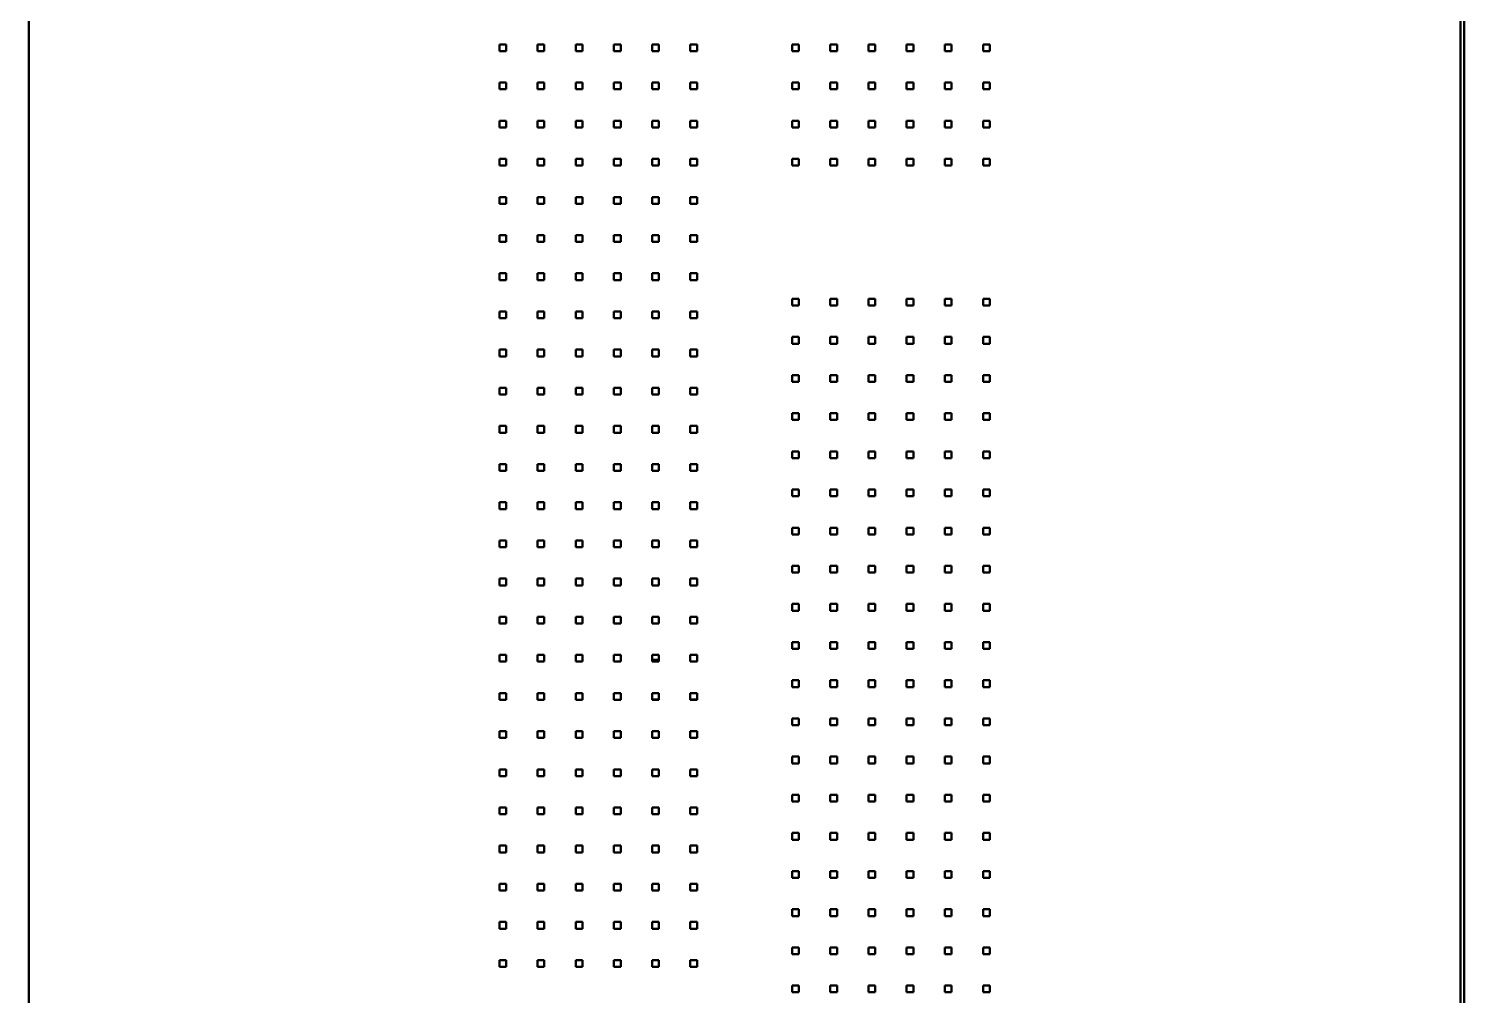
# Model space of a CAD drawing. Header units: millimetres. Extents: x 0 to 71, y -13 to 180.
# Drawn here: x -0.1 to 71.5, y 34.7 to 82.9 of the extents above; entities that cross this region are included whole.
import ezdxf

# ---------------------------------------------------------------- set-up
doc = ezdxf.new("R2010")
doc.units = ezdxf.units.MM
doc.layers.add('Visible (ANSI)', color=7, linetype='Continuous', lineweight=50)

msp = doc.modelspace()

# ---------------------------------------------------------------- linework, layer by layer
at = {"layer": 'Visible (ANSI)'}
for p, q in [((-0.114, 10.395), (-0.114, 179.724)), ((71.285, 179.724), (71.285, 10.395)), ((71.477, 0), (71.477, 179.878)), ((23.357, 81.793), (23.357, 82.131)), ((23.357, 82.131), (23.695, 82.131)), ((23.695, 81.793), (23.357, 81.793)), ((23.695, 82.131), (23.695, 81.793)), ((25.261, 81.793), (25.261, 82.131)), ((25.261, 82.131), (25.599, 82.131)), ((25.599, 81.793), (25.261, 81.793)), ((25.599, 82.131), (25.599, 81.793)), ((27.165, 81.793), (27.165, 82.131)), ((27.165, 82.131), (27.503, 82.131)), ((27.503, 81.793), (27.165, 81.793)), ((27.503, 82.131), (27.503, 81.793)), ((29.07, 81.793), (29.07, 82.131)), ((29.07, 82.131), (29.407, 82.131)), ((29.407, 81.793), (29.07, 81.793)), ((29.407, 82.131), (29.407, 81.793)), ((30.974, 81.793), (30.974, 82.131)), ((30.974, 82.131), (31.311, 82.131)), ((31.311, 81.793), (30.974, 81.793)), ((31.311, 82.131), (31.311, 81.793)), ((32.878, 81.793), (32.878, 82.131)), ((32.878, 82.131), (33.215, 82.131)), ((33.215, 81.793), (32.878, 81.793)), ((33.215, 82.131), (33.215, 81.793)), ((37.955, 81.793), (37.955, 82.131)), ((37.955, 82.131), (38.293, 82.131)), ((38.293, 81.793), (37.955, 81.793)), ((38.293, 82.131), (38.293, 81.793)), ((39.859, 81.793), (39.859, 82.131)), ((39.859, 82.131), (40.197, 82.131)), ((40.197, 81.793), (39.859, 81.793)), ((40.197, 82.131), (40.197, 81.793)), ((41.764, 81.793), (41.764, 82.131)), ((41.764, 82.131), (42.101, 82.131)), ((42.101, 81.793), (41.764, 81.793)), ((42.101, 82.131), (42.101, 81.793)), ((43.668, 81.793), (43.668, 82.131)), ((43.668, 82.131), (44.005, 82.131)), ((44.005, 81.793), (43.668, 81.793)), ((44.005, 82.131), (44.005, 81.793)), ((45.572, 81.793), (45.572, 82.131)), ((45.572, 82.131), (45.909, 82.131)), ((45.909, 81.793), (45.572, 81.793)), ((45.909, 82.131), (45.909, 81.793)), ((47.476, 81.793), (47.476, 82.131)), ((47.476, 82.131), (47.813, 82.131)), ((47.813, 81.793), (47.476, 81.793)), ((47.813, 82.131), (47.813, 81.793)), ((23.357, 79.889), (23.357, 80.226)), ((23.357, 80.226), (23.695, 80.226)), ((23.695, 80.226), (23.695, 79.889)), ((25.261, 79.889), (25.261, 80.226)), ((25.261, 80.226), (25.599, 80.226)), ((25.599, 80.226), (25.599, 79.889)), ((27.165, 79.889), (27.165, 80.226)), ((27.165, 80.226), (27.503, 80.226)), ((27.503, 80.226), (27.503, 79.889)), ((29.07, 79.889), (29.07, 80.226)), ((29.07, 80.226), (29.407, 80.226)), ((29.407, 80.226), (29.407, 79.889)), ((30.974, 79.889), (30.974, 80.226)), ((30.974, 80.226), (31.311, 80.226)), ((31.311, 80.226), (31.311, 79.889)), ((32.878, 79.889), (32.878, 80.226)), ((32.878, 80.226), (33.215, 80.226)), ((33.215, 80.226), (33.215, 79.889)), ((37.955, 79.889), (37.955, 80.226)), ((37.955, 80.226), (38.293, 80.226)), ((38.293, 80.226), (38.293, 79.889)), ((39.859, 79.889), (39.859, 80.226)), ((39.859, 80.226), (40.197, 80.226)), ((40.197, 80.226), (40.197, 79.889)), ((41.764, 79.889), (41.764, 80.226)), ((41.764, 80.226), (42.101, 80.226)), ((42.101, 80.226), (42.101, 79.889)), ((43.668, 79.889), (43.668, 80.226)), ((43.668, 80.226), (44.005, 80.226)), ((44.005, 80.226), (44.005, 79.889)), ((45.572, 79.889), (45.572, 80.226)), ((45.572, 80.226), (45.909, 80.226)), ((45.909, 80.226), (45.909, 79.889)), ((47.476, 79.889), (47.476, 80.226)), ((47.476, 80.226), (47.813, 80.226)), ((47.813, 80.226), (47.813, 79.889)), ((23.695, 79.889), (23.357, 79.889)), ((25.599, 79.889), (25.261, 79.889)), ((27.503, 79.889), (27.165, 79.889)), ((29.407, 79.889), (29.07, 79.889)), ((31.311, 79.889), (30.974, 79.889)), ((33.215, 79.889), (32.878, 79.889)), ((38.293, 79.889), (37.955, 79.889)), ((40.197, 79.889), (39.859, 79.889)), ((42.101, 79.889), (41.764, 79.889)), ((44.005, 79.889), (43.668, 79.889)), ((45.909, 79.889), (45.572, 79.889)), ((47.813, 79.889), (47.476, 79.889)), ((23.357, 77.985), (23.357, 78.322)), ((23.357, 78.322), (23.695, 78.322)), ((23.695, 78.322), (23.695, 77.985)), ((25.261, 77.985), (25.261, 78.322)), ((25.261, 78.322), (25.599, 78.322)), ((25.599, 78.322), (25.599, 77.985)), ((27.165, 77.985), (27.165, 78.322)), ((27.165, 78.322), (27.503, 78.322)), ((27.503, 78.322), (27.503, 77.985)), ((29.07, 77.985), (29.07, 78.322)), ((29.07, 78.322), (29.407, 78.322)), ((29.407, 78.322), (29.407, 77.985)), ((30.974, 77.985), (30.974, 78.322)), ((30.974, 78.322), (31.311, 78.322)), ((31.311, 78.322), (31.311, 77.985)), ((32.878, 77.985), (32.878, 78.322)), ((32.878, 78.322), (33.215, 78.322)), ((33.215, 78.322), (33.215, 77.985)), ((37.955, 77.985), (37.955, 78.322)), ((37.955, 78.322), (38.293, 78.322)), ((38.293, 78.322), (38.293, 77.985)), ((39.859, 77.985), (39.859, 78.322)), ((39.859, 78.322), (40.197, 78.322)), ((40.197, 78.322), (40.197, 77.985)), ((41.764, 77.985), (41.764, 78.322)), ((41.764, 78.322), (42.101, 78.322)), ((42.101, 78.322), (42.101, 77.985)), ((43.668, 77.985), (43.668, 78.322)), ((43.668, 78.322), (44.005, 78.322)), ((44.005, 78.322), (44.005, 77.985)), ((45.572, 77.985), (45.572, 78.322)), ((45.572, 78.322), (45.909, 78.322)), ((45.909, 78.322), (45.909, 77.985)), ((47.476, 77.985), (47.476, 78.322)), ((47.476, 78.322), (47.813, 78.322)), ((47.813, 78.322), (47.813, 77.985)), ((23.695, 77.985), (23.357, 77.985)), ((25.599, 77.985), (25.261, 77.985)), ((27.503, 77.985), (27.165, 77.985)), ((29.407, 77.985), (29.07, 77.985)), ((31.311, 77.985), (30.974, 77.985)), ((33.215, 77.985), (32.878, 77.985)), ((38.293, 77.985), (37.955, 77.985)), ((40.197, 77.985), (39.859, 77.985)), ((42.101, 77.985), (41.764, 77.985)), ((44.005, 77.985), (43.668, 77.985)), ((45.909, 77.985), (45.572, 77.985)), ((47.813, 77.985), (47.476, 77.985)), ((23.357, 76.081), (23.357, 76.418)), ((23.357, 76.418), (23.695, 76.418)), ((23.695, 76.081), (23.357, 76.081)), ((23.695, 76.418), (23.695, 76.081)), ((25.261, 76.081), (25.261, 76.418)), ((25.261, 76.418), (25.599, 76.418)), ((25.599, 76.081), (25.261, 76.081)), ((25.599, 76.418), (25.599, 76.081)), ((27.165, 76.081), (27.165, 76.418)), ((27.165, 76.418), (27.503, 76.418)), ((27.503, 76.081), (27.165, 76.081)), ((27.503, 76.418), (27.503, 76.081)), ((29.07, 76.081), (29.07, 76.418)), ((29.07, 76.418), (29.407, 76.418)), ((29.407, 76.081), (29.07, 76.081)), ((29.407, 76.418), (29.407, 76.081)), ((30.974, 76.081), (30.974, 76.418)), ((30.974, 76.418), (31.311, 76.418)), ((31.311, 76.081), (30.974, 76.081)), ((31.311, 76.418), (31.311, 76.081)), ((32.878, 76.081), (32.878, 76.418)), ((32.878, 76.418), (33.215, 76.418)), ((33.215, 76.081), (32.878, 76.081)), ((33.215, 76.418), (33.215, 76.081)), ((37.955, 76.081), (37.955, 76.418)), ((37.955, 76.418), (38.293, 76.418)), ((38.293, 76.081), (37.955, 76.081)), ((38.293, 76.418), (38.293, 76.081)), ((39.859, 76.081), (39.859, 76.418)), ((39.859, 76.418), (40.197, 76.418)), ((40.197, 76.081), (39.859, 76.081)), ((40.197, 76.418), (40.197, 76.081)), ((41.764, 76.081), (41.764, 76.418)), ((41.764, 76.418), (42.101, 76.418)), ((42.101, 76.081), (41.764, 76.081)), ((42.101, 76.418), (42.101, 76.081)), ((43.668, 76.081), (43.668, 76.418)), ((43.668, 76.418), (44.005, 76.418)), ((44.005, 76.081), (43.668, 76.081)), ((44.005, 76.418), (44.005, 76.081)), ((45.572, 76.081), (45.572, 76.418)), ((45.572, 76.418), (45.909, 76.418)), ((45.909, 76.081), (45.572, 76.081)), ((45.909, 76.418), (45.909, 76.081)), ((47.476, 76.081), (47.476, 76.418)), ((47.476, 76.418), (47.813, 76.418)), ((47.813, 76.081), (47.476, 76.081)), ((47.813, 76.418), (47.813, 76.081)), ((23.357, 74.177), (23.357, 74.514)), ((23.357, 74.514), (23.695, 74.514)), ((23.695, 74.514), (23.695, 74.177)), ((25.261, 74.177), (25.261, 74.514)), ((25.261, 74.514), (25.599, 74.514)), ((25.599, 74.514), (25.599, 74.177)), ((27.165, 74.177), (27.165, 74.514)), ((27.165, 74.514), (27.503, 74.514)), ((27.503, 74.514), (27.503, 74.177)), ((29.07, 74.177), (29.07, 74.514)), ((29.07, 74.514), (29.407, 74.514)), ((29.407, 74.514), (29.407, 74.177)), ((30.974, 74.177), (30.974, 74.514)), ((30.974, 74.514), (31.311, 74.514)), ((31.311, 74.514), (31.311, 74.177)), ((32.878, 74.177), (32.878, 74.514)), ((32.878, 74.514), (33.215, 74.514)), ((33.215, 74.514), (33.215, 74.177)), ((23.695, 74.177), (23.357, 74.177)), ((25.599, 74.177), (25.261, 74.177)), ((27.503, 74.177), (27.165, 74.177)), ((29.407, 74.177), (29.07, 74.177)), ((31.311, 74.177), (30.974, 74.177)), ((33.215, 74.177), (32.878, 74.177)), ((23.357, 72.272), (23.357, 72.61)), ((23.357, 72.61), (23.695, 72.61)), ((23.695, 72.61), (23.695, 72.272)), ((25.261, 72.272), (25.261, 72.61)), ((25.261, 72.61), (25.599, 72.61)), ((25.599, 72.61), (25.599, 72.272)), ((27.165, 72.272), (27.165, 72.61)), ((27.165, 72.61), (27.503, 72.61)), ((27.503, 72.61), (27.503, 72.272)), ((29.07, 72.272), (29.07, 72.61)), ((29.07, 72.61), (29.407, 72.61)), ((29.407, 72.61), (29.407, 72.272)), ((30.974, 72.272), (30.974, 72.61)), ((30.974, 72.61), (31.311, 72.61)), ((31.311, 72.61), (31.311, 72.272)), ((32.878, 72.272), (32.878, 72.61)), ((32.878, 72.61), (33.215, 72.61)), ((33.215, 72.61), (33.215, 72.272)), ((23.695, 72.272), (23.357, 72.272)), ((25.599, 72.272), (25.261, 72.272)), ((27.503, 72.272), (27.165, 72.272)), ((29.407, 72.272), (29.07, 72.272)), ((31.311, 72.272), (30.974, 72.272)), ((33.215, 72.272), (32.878, 72.272)), ((23.357, 70.368), (23.357, 70.706)), ((23.357, 70.706), (23.695, 70.706)), ((23.695, 70.368), (23.357, 70.368)), ((23.695, 70.706), (23.695, 70.368)), ((25.261, 70.368), (25.261, 70.706)), ((25.261, 70.706), (25.599, 70.706)), ((25.599, 70.368), (25.261, 70.368)), ((25.599, 70.706), (25.599, 70.368)), ((27.165, 70.368), (27.165, 70.706)), ((27.165, 70.706), (27.503, 70.706)), ((27.503, 70.368), (27.165, 70.368)), ((27.503, 70.706), (27.503, 70.368)), ((29.07, 70.368), (29.07, 70.706)), ((29.07, 70.706), (29.407, 70.706)), ((29.407, 70.368), (29.07, 70.368)), ((29.407, 70.706), (29.407, 70.368)), ((30.974, 70.368), (30.974, 70.706)), ((30.974, 70.706), (31.311, 70.706)), ((31.311, 70.368), (30.974, 70.368)), ((31.311, 70.706), (31.311, 70.368)), ((32.878, 70.368), (32.878, 70.706)), ((32.878, 70.706), (33.215, 70.706)), ((33.215, 70.368), (32.878, 70.368)), ((33.215, 70.706), (33.215, 70.368)), ((23.357, 68.464), (23.357, 68.802)), ((23.357, 68.802), (23.695, 68.802)), ((23.695, 68.802), (23.695, 68.464)), ((25.261, 68.464), (25.261, 68.802)), ((25.261, 68.802), (25.599, 68.802)), ((25.599, 68.802), (25.599, 68.464)), ((27.165, 68.464), (27.165, 68.802)), ((27.165, 68.802), (27.503, 68.802)), ((27.503, 68.802), (27.503, 68.464)), ((29.07, 68.464), (29.07, 68.802)), ((29.07, 68.802), (29.407, 68.802)), ((29.407, 68.802), (29.407, 68.464)), ((30.974, 68.464), (30.974, 68.802)), ((30.974, 68.802), (31.311, 68.802)), ((31.311, 68.802), (31.311, 68.464)), ((32.878, 68.464), (32.878, 68.802)), ((32.878, 68.802), (33.215, 68.802)), ((33.215, 68.802), (33.215, 68.464)), ((37.955, 69.099), (37.955, 69.436)), ((37.955, 69.436), (38.293, 69.436)), ((38.293, 69.099), (37.955, 69.099)), ((38.293, 69.436), (38.293, 69.099)), ((39.859, 69.099), (39.859, 69.436)), ((39.859, 69.436), (40.197, 69.436)), ((40.197, 69.099), (39.859, 69.099)), ((40.197, 69.436), (40.197, 69.099)), ((41.764, 69.099), (41.764, 69.436)), ((41.764, 69.436), (42.101, 69.436)), ((42.101, 69.099), (41.764, 69.099)), ((42.101, 69.436), (42.101, 69.099)), ((43.668, 69.099), (43.668, 69.436)), ((43.668, 69.436), (44.005, 69.436)), ((44.005, 69.099), (43.668, 69.099)), ((44.005, 69.436), (44.005, 69.099)), ((45.572, 69.099), (45.572, 69.436)), ((45.572, 69.436), (45.909, 69.436)), ((45.909, 69.099), (45.572, 69.099)), ((45.909, 69.436), (45.909, 69.099)), ((47.476, 69.099), (47.476, 69.436)), ((47.476, 69.436), (47.813, 69.436)), ((47.813, 69.099), (47.476, 69.099)), ((47.813, 69.436), (47.813, 69.099)), ((23.695, 68.464), (23.357, 68.464)), ((25.599, 68.464), (25.261, 68.464)), ((27.503, 68.464), (27.165, 68.464)), ((29.407, 68.464), (29.07, 68.464)), ((31.311, 68.464), (30.974, 68.464)), ((33.215, 68.464), (32.878, 68.464)), ((37.955, 67.195), (37.955, 67.532)), ((37.955, 67.532), (38.293, 67.532)), ((38.293, 67.532), (38.293, 67.195)), ((39.859, 67.195), (39.859, 67.532)), ((39.859, 67.532), (40.197, 67.532)), ((40.197, 67.532), (40.197, 67.195)), ((41.764, 67.195), (41.764, 67.532)), ((41.764, 67.532), (42.101, 67.532)), ((42.101, 67.532), (42.101, 67.195)), ((43.668, 67.195), (43.668, 67.532)), ((43.668, 67.532), (44.005, 67.532)), ((44.005, 67.532), (44.005, 67.195)), ((45.572, 67.195), (45.572, 67.532)), ((45.572, 67.532), (45.909, 67.532)), ((45.909, 67.532), (45.909, 67.195)), ((47.476, 67.195), (47.476, 67.532)), ((47.476, 67.532), (47.813, 67.532)), ((47.813, 67.532), (47.813, 67.195)), ((23.357, 66.56), (23.357, 66.898)), ((23.357, 66.898), (23.695, 66.898)), ((23.695, 66.898), (23.695, 66.56)), ((25.261, 66.56), (25.261, 66.898)), ((25.261, 66.898), (25.599, 66.898)), ((25.599, 66.898), (25.599, 66.56)), ((27.165, 66.56), (27.165, 66.898)), ((27.165, 66.898), (27.503, 66.898)), ((27.503, 66.898), (27.503, 66.56)), ((29.07, 66.56), (29.07, 66.898)), ((29.07, 66.898), (29.407, 66.898)), ((29.407, 66.898), (29.407, 66.56)), ((30.974, 66.56), (30.974, 66.898)), ((30.974, 66.898), (31.311, 66.898)), ((31.311, 66.898), (31.311, 66.56)), ((32.878, 66.56), (32.878, 66.898)), ((32.878, 66.898), (33.215, 66.898)), ((33.215, 66.898), (33.215, 66.56)), ((38.293, 67.195), (37.955, 67.195)), ((40.197, 67.195), (39.859, 67.195)), ((42.101, 67.195), (41.764, 67.195)), ((44.005, 67.195), (43.668, 67.195)), ((45.909, 67.195), (45.572, 67.195)), ((47.813, 67.195), (47.476, 67.195)), ((23.695, 66.56), (23.357, 66.56)), ((25.599, 66.56), (25.261, 66.56)), ((27.503, 66.56), (27.165, 66.56)), ((29.407, 66.56), (29.07, 66.56)), ((31.311, 66.56), (30.974, 66.56)), ((33.215, 66.56), (32.878, 66.56)), ((37.955, 65.291), (37.955, 65.628)), ((37.955, 65.628), (38.293, 65.628)), ((38.293, 65.291), (37.955, 65.291)), ((38.293, 65.628), (38.293, 65.291)), ((39.859, 65.291), (39.859, 65.628)), ((39.859, 65.628), (40.197, 65.628)), ((40.197, 65.291), (39.859, 65.291)), ((40.197, 65.628), (40.197, 65.291)), ((41.764, 65.291), (41.764, 65.628)), ((41.764, 65.628), (42.101, 65.628)), ((42.101, 65.291), (41.764, 65.291)), ((42.101, 65.628), (42.101, 65.291)), ((43.668, 65.291), (43.668, 65.628)), ((43.668, 65.628), (44.005, 65.628)), ((44.005, 65.291), (43.668, 65.291)), ((44.005, 65.628), (44.005, 65.291)), ((45.572, 65.291), (45.572, 65.628)), ((45.572, 65.628), (45.909, 65.628)), ((45.909, 65.291), (45.572, 65.291)), ((45.909, 65.628), (45.909, 65.291)), ((47.476, 65.291), (47.476, 65.628)), ((47.476, 65.628), (47.813, 65.628)), ((47.813, 65.291), (47.476, 65.291)), ((47.813, 65.628), (47.813, 65.291)), ((23.357, 64.656), (23.357, 64.994)), ((23.357, 64.994), (23.695, 64.994)), ((23.695, 64.656), (23.357, 64.656)), ((23.695, 64.994), (23.695, 64.656)), ((25.261, 64.656), (25.261, 64.994)), ((25.261, 64.994), (25.599, 64.994)), ((25.599, 64.656), (25.261, 64.656)), ((25.599, 64.994), (25.599, 64.656)), ((27.165, 64.656), (27.165, 64.994)), ((27.165, 64.994), (27.503, 64.994)), ((27.503, 64.656), (27.165, 64.656)), ((27.503, 64.994), (27.503, 64.656)), ((29.07, 64.656), (29.07, 64.994)), ((29.07, 64.994), (29.407, 64.994)), ((29.407, 64.656), (29.07, 64.656)), ((29.407, 64.994), (29.407, 64.656)), ((30.974, 64.656), (30.974, 64.994)), ((30.974, 64.994), (31.311, 64.994)), ((31.311, 64.656), (30.974, 64.656)), ((31.311, 64.994), (31.311, 64.656)), ((32.878, 64.656), (32.878, 64.994)), ((32.878, 64.994), (33.215, 64.994)), ((33.215, 64.656), (32.878, 64.656)), ((33.215, 64.994), (33.215, 64.656)), ((37.955, 63.387), (37.955, 63.724)), ((37.955, 63.724), (38.293, 63.724)), ((38.293, 63.724), (38.293, 63.387)), ((39.859, 63.387), (39.859, 63.724)), ((39.859, 63.724), (40.197, 63.724)), ((40.197, 63.724), (40.197, 63.387)), ((41.764, 63.387), (41.764, 63.724)), ((41.764, 63.724), (42.101, 63.724)), ((42.101, 63.724), (42.101, 63.387)), ((43.668, 63.387), (43.668, 63.724)), ((43.668, 63.724), (44.005, 63.724)), ((44.005, 63.724), (44.005, 63.387)), ((45.572, 63.387), (45.572, 63.724)), ((45.572, 63.724), (45.909, 63.724)), ((45.909, 63.724), (45.909, 63.387)), ((47.476, 63.387), (47.476, 63.724)), ((47.476, 63.724), (47.813, 63.724)), ((47.813, 63.724), (47.813, 63.387)), ((23.357, 62.752), (23.357, 63.089)), ((23.357, 63.089), (23.695, 63.089)), ((23.695, 63.089), (23.695, 62.752)), ((25.261, 62.752), (25.261, 63.089)), ((25.261, 63.089), (25.599, 63.089)), ((25.599, 63.089), (25.599, 62.752)), ((27.165, 62.752), (27.165, 63.089)), ((27.165, 63.089), (27.503, 63.089)), ((27.503, 63.089), (27.503, 62.752)), ((29.07, 62.752), (29.07, 63.089)), ((29.07, 63.089), (29.407, 63.089)), ((29.407, 63.089), (29.407, 62.752)), ((30.974, 62.752), (30.974, 63.089)), ((30.974, 63.089), (31.311, 63.089)), ((31.311, 63.089), (31.311, 62.752)), ((32.878, 62.752), (32.878, 63.089)), ((32.878, 63.089), (33.215, 63.089)), ((33.215, 63.089), (33.215, 62.752)), ((38.293, 63.387), (37.955, 63.387)), ((40.197, 63.387), (39.859, 63.387)), ((42.101, 63.387), (41.764, 63.387)), ((44.005, 63.387), (43.668, 63.387)), ((45.909, 63.387), (45.572, 63.387)), ((47.813, 63.387), (47.476, 63.387)), ((23.695, 62.752), (23.357, 62.752)), ((25.599, 62.752), (25.261, 62.752)), ((27.503, 62.752), (27.165, 62.752)), ((29.407, 62.752), (29.07, 62.752)), ((31.311, 62.752), (30.974, 62.752)), ((33.215, 62.752), (32.878, 62.752)), ((37.955, 61.482), (37.955, 61.82)), ((37.955, 61.82), (38.293, 61.82)), ((38.293, 61.82), (38.293, 61.482)), ((39.859, 61.482), (39.859, 61.82)), ((39.859, 61.82), (40.197, 61.82)), ((40.197, 61.82), (40.197, 61.482)), ((41.764, 61.482), (41.764, 61.82)), ((41.764, 61.82), (42.101, 61.82)), ((42.101, 61.82), (42.101, 61.482)), ((43.668, 61.482), (43.668, 61.82)), ((43.668, 61.82), (44.005, 61.82)), ((44.005, 61.82), (44.005, 61.482)), ((45.572, 61.482), (45.572, 61.82)), ((45.572, 61.82), (45.909, 61.82)), ((45.909, 61.82), (45.909, 61.482)), ((47.476, 61.482), (47.476, 61.82)), ((47.476, 61.82), (47.813, 61.82)), ((47.813, 61.82), (47.813, 61.482)), ((23.357, 60.848), (23.357, 61.185)), ((23.357, 61.185), (23.695, 61.185)), ((23.695, 61.185), (23.695, 60.848)), ((25.261, 60.848), (25.261, 61.185)), ((25.261, 61.185), (25.599, 61.185)), ((25.599, 61.185), (25.599, 60.848)), ((27.165, 60.848), (27.165, 61.185)), ((27.165, 61.185), (27.503, 61.185)), ((27.503, 61.185), (27.503, 60.848)), ((29.07, 60.848), (29.07, 61.185)), ((29.07, 61.185), (29.407, 61.185)), ((29.407, 61.185), (29.407, 60.848)), ((30.974, 60.848), (30.974, 61.185)), ((30.974, 61.185), (31.311, 61.185)), ((31.311, 61.185), (31.311, 60.848)), ((32.878, 60.848), (32.878, 61.185)), ((32.878, 61.185), (33.215, 61.185)), ((33.215, 61.185), (33.215, 60.848)), ((38.293, 61.482), (37.955, 61.482)), ((40.197, 61.482), (39.859, 61.482)), ((42.101, 61.482), (41.764, 61.482)), ((44.005, 61.482), (43.668, 61.482)), ((45.909, 61.482), (45.572, 61.482)), ((47.813, 61.482), (47.476, 61.482)), ((23.695, 60.848), (23.357, 60.848)), ((25.599, 60.848), (25.261, 60.848)), ((27.503, 60.848), (27.165, 60.848)), ((29.407, 60.848), (29.07, 60.848)), ((31.311, 60.848), (30.974, 60.848)), ((33.215, 60.848), (32.878, 60.848)), ((37.955, 59.578), (37.955, 59.916)), ((37.955, 59.916), (38.293, 59.916)), ((38.293, 59.578), (37.955, 59.578)), ((38.293, 59.916), (38.293, 59.578)), ((39.859, 59.578), (39.859, 59.916)), ((39.859, 59.916), (40.197, 59.916)), ((40.197, 59.578), (39.859, 59.578)), ((40.197, 59.916), (40.197, 59.578)), ((41.764, 59.578), (41.764, 59.916)), ((41.764, 59.916), (42.101, 59.916)), ((42.101, 59.578), (41.764, 59.578)), ((42.101, 59.916), (42.101, 59.578)), ((43.668, 59.578), (43.668, 59.916)), ((43.668, 59.916), (44.005, 59.916)), ((44.005, 59.578), (43.668, 59.578)), ((44.005, 59.916), (44.005, 59.578)), ((45.572, 59.578), (45.572, 59.916)), ((45.572, 59.916), (45.909, 59.916)), ((45.909, 59.578), (45.572, 59.578)), ((45.909, 59.916), (45.909, 59.578)), ((47.476, 59.578), (47.476, 59.916)), ((47.476, 59.916), (47.813, 59.916)), ((47.813, 59.578), (47.476, 59.578)), ((47.813, 59.916), (47.813, 59.578)), ((23.357, 58.944), (23.357, 59.281)), ((23.357, 59.281), (23.695, 59.281)), ((23.695, 58.944), (23.357, 58.944)), ((23.695, 59.281), (23.695, 58.944)), ((25.261, 58.944), (25.261, 59.281)), ((25.261, 59.281), (25.599, 59.281)), ((25.599, 58.944), (25.261, 58.944)), ((25.599, 59.281), (25.599, 58.944)), ((27.165, 58.944), (27.165, 59.281)), ((27.165, 59.281), (27.503, 59.281)), ((27.503, 58.944), (27.165, 58.944)), ((27.503, 59.281), (27.503, 58.944)), ((29.07, 58.944), (29.07, 59.281)), ((29.07, 59.281), (29.407, 59.281)), ((29.407, 58.944), (29.07, 58.944)), ((29.407, 59.281), (29.407, 58.944)), ((30.974, 58.944), (30.974, 59.281)), ((30.974, 59.281), (31.311, 59.281)), ((31.311, 58.944), (30.974, 58.944)), ((31.311, 59.281), (31.311, 58.944)), ((32.878, 58.944), (32.878, 59.281)), ((32.878, 59.281), (33.215, 59.281)), ((33.215, 58.944), (32.878, 58.944)), ((33.215, 59.281), (33.215, 58.944)), ((37.955, 57.674), (37.955, 58.012)), ((37.955, 58.012), (38.293, 58.012)), ((38.293, 58.012), (38.293, 57.674)), ((39.859, 57.674), (39.859, 58.012)), ((39.859, 58.012), (40.197, 58.012)), ((40.197, 58.012), (40.197, 57.674)), ((41.764, 57.674), (41.764, 58.012)), ((41.764, 58.012), (42.101, 58.012)), ((42.101, 58.012), (42.101, 57.674)), ((43.668, 57.674), (43.668, 58.012)), ((43.668, 58.012), (44.005, 58.012)), ((44.005, 58.012), (44.005, 57.674)), ((45.572, 57.674), (45.572, 58.012)), ((45.572, 58.012), (45.909, 58.012)), ((45.909, 58.012), (45.909, 57.674)), ((47.476, 57.674), (47.476, 58.012)), ((47.476, 58.012), (47.813, 58.012)), ((47.813, 58.012), (47.813, 57.674)), ((23.357, 57.04), (23.357, 57.377)), ((23.357, 57.377), (23.695, 57.377)), ((23.695, 57.377), (23.695, 57.04)), ((25.261, 57.04), (25.261, 57.377)), ((25.261, 57.377), (25.599, 57.377)), ((25.599, 57.377), (25.599, 57.04)), ((27.165, 57.04), (27.165, 57.377)), ((27.165, 57.377), (27.503, 57.377)), ((27.503, 57.377), (27.503, 57.04)), ((29.07, 57.04), (29.07, 57.377)), ((29.07, 57.377), (29.407, 57.377)), ((29.407, 57.377), (29.407, 57.04)), ((30.974, 57.04), (30.974, 57.377)), ((30.974, 57.377), (31.311, 57.377)), ((31.311, 57.377), (31.311, 57.04)), ((32.878, 57.04), (32.878, 57.377)), ((32.878, 57.377), (33.215, 57.377)), ((33.215, 57.377), (33.215, 57.04)), ((38.293, 57.674), (37.955, 57.674)), ((40.197, 57.674), (39.859, 57.674)), ((42.101, 57.674), (41.764, 57.674)), ((44.005, 57.674), (43.668, 57.674)), ((45.909, 57.674), (45.572, 57.674)), ((47.813, 57.674), (47.476, 57.674)), ((23.695, 57.04), (23.357, 57.04)), ((25.599, 57.04), (25.261, 57.04)), ((27.503, 57.04), (27.165, 57.04)), ((29.407, 57.04), (29.07, 57.04)), ((31.311, 57.04), (30.974, 57.04)), ((33.215, 57.04), (32.878, 57.04)), ((37.955, 55.77), (37.955, 56.108)), ((37.955, 56.108), (38.293, 56.108)), ((38.293, 56.108), (38.293, 55.77)), ((39.859, 55.77), (39.859, 56.108)), ((39.859, 56.108), (40.197, 56.108)), ((40.197, 56.108), (40.197, 55.77)), ((41.764, 55.77), (41.764, 56.108)), ((41.764, 56.108), (42.101, 56.108)), ((42.101, 56.108), (42.101, 55.77)), ((43.668, 55.77), (43.668, 56.108)), ((43.668, 56.108), (44.005, 56.108)), ((44.005, 56.108), (44.005, 55.77)), ((45.572, 55.77), (45.572, 56.108)), ((45.572, 56.108), (45.909, 56.108)), ((45.909, 56.108), (45.909, 55.77)), ((47.476, 55.77), (47.476, 56.108)), ((47.476, 56.108), (47.813, 56.108)), ((47.813, 56.108), (47.813, 55.77)), ((23.357, 55.135), (23.357, 55.473)), ((23.357, 55.473), (23.695, 55.473)), ((23.695, 55.135), (23.357, 55.135)), ((23.695, 55.473), (23.695, 55.135)), ((25.261, 55.135), (25.261, 55.473)), ((25.261, 55.473), (25.599, 55.473)), ((25.599, 55.135), (25.261, 55.135)), ((25.599, 55.473), (25.599, 55.135)), ((27.165, 55.135), (27.165, 55.473)), ((27.165, 55.473), (27.503, 55.473)), ((27.503, 55.135), (27.165, 55.135)), ((27.503, 55.473), (27.503, 55.135)), ((29.07, 55.135), (29.07, 55.473)), ((29.07, 55.473), (29.407, 55.473)), ((29.407, 55.135), (29.07, 55.135)), ((29.407, 55.473), (29.407, 55.135)), ((30.974, 55.135), (30.974, 55.473)), ((30.974, 55.473), (31.311, 55.473)), ((31.311, 55.135), (30.974, 55.135)), ((31.311, 55.473), (31.311, 55.135)), ((32.878, 55.135), (32.878, 55.473)), ((32.878, 55.473), (33.215, 55.473)), ((33.215, 55.135), (32.878, 55.135)), ((33.215, 55.473), (33.215, 55.135)), ((38.293, 55.77), (37.955, 55.77)), ((40.197, 55.77), (39.859, 55.77)), ((42.101, 55.77), (41.764, 55.77)), ((44.005, 55.77), (43.668, 55.77)), ((45.909, 55.77), (45.572, 55.77)), ((47.813, 55.77), (47.476, 55.77)), ((37.955, 53.866), (37.955, 54.204)), ((37.955, 54.204), (38.293, 54.204)), ((38.293, 53.866), (37.955, 53.866)), ((38.293, 54.204), (38.293, 53.866)), ((39.859, 53.866), (39.859, 54.204)), ((39.859, 54.204), (40.197, 54.204)), ((40.197, 53.866), (39.859, 53.866)), ((40.197, 54.204), (40.197, 53.866)), ((41.764, 53.866), (41.764, 54.204)), ((41.764, 54.204), (42.101, 54.204)), ((42.101, 53.866), (41.764, 53.866)), ((42.101, 54.204), (42.101, 53.866)), ((43.668, 53.866), (43.668, 54.204)), ((43.668, 54.204), (44.005, 54.204)), ((44.005, 53.866), (43.668, 53.866)), ((44.005, 54.204), (44.005, 53.866)), ((45.572, 53.866), (45.572, 54.204)), ((45.572, 54.204), (45.909, 54.204)), ((45.909, 53.866), (45.572, 53.866)), ((45.909, 54.204), (45.909, 53.866)), ((47.476, 53.866), (47.476, 54.204)), ((47.476, 54.204), (47.813, 54.204)), ((47.813, 53.866), (47.476, 53.866)), ((47.813, 54.204), (47.813, 53.866)), ((23.357, 53.231), (23.357, 53.569)), ((23.357, 53.569), (23.695, 53.569)), ((23.695, 53.231), (23.357, 53.231)), ((23.695, 53.569), (23.695, 53.231)), ((25.261, 53.231), (25.261, 53.569)), ((25.261, 53.569), (25.599, 53.569)), ((25.599, 53.231), (25.261, 53.231)), ((25.599, 53.569), (25.599, 53.231)), ((27.165, 53.231), (27.165, 53.569)), ((27.165, 53.569), (27.503, 53.569)), ((27.503, 53.231), (27.165, 53.231)), ((27.503, 53.569), (27.503, 53.231)), ((29.07, 53.231), (29.07, 53.569)), ((29.07, 53.569), (29.407, 53.569)), ((29.407, 53.231), (29.07, 53.231)), ((29.407, 53.569), (29.407, 53.231)), ((30.974, 53.231), (30.974, 53.569)), ((30.974, 53.569), (31.311, 53.569)), ((31.311, 53.231), (30.974, 53.231)), ((31.311, 53.569), (31.311, 53.231)), ((32.878, 53.231), (32.878, 53.569)), ((32.878, 53.569), (33.215, 53.569)), ((33.215, 53.231), (32.878, 53.231)), ((33.215, 53.569), (33.215, 53.231)), ((37.955, 51.962), (37.955, 52.299)), ((37.955, 52.299), (38.293, 52.299)), ((38.293, 52.299), (38.293, 51.962)), ((39.859, 51.962), (39.859, 52.299)), ((39.859, 52.299), (40.197, 52.299)), ((40.197, 52.299), (40.197, 51.962)), ((41.764, 51.962), (41.764, 52.299)), ((41.764, 52.299), (42.101, 52.299)), ((42.101, 52.299), (42.101, 51.962)), ((43.668, 51.962), (43.668, 52.299)), ((43.668, 52.299), (44.005, 52.299)), ((44.005, 52.299), (44.005, 51.962)), ((45.572, 51.962), (45.572, 52.299)), ((45.572, 52.299), (45.909, 52.299)), ((45.909, 52.299), (45.909, 51.962)), ((47.476, 51.962), (47.476, 52.299)), ((47.476, 52.299), (47.813, 52.299)), ((47.813, 52.299), (47.813, 51.962)), ((23.357, 51.327), (23.357, 51.665)), ((23.357, 51.665), (23.695, 51.665)), ((23.695, 51.665), (23.695, 51.327)), ((25.261, 51.327), (25.261, 51.665)), ((25.261, 51.665), (25.599, 51.665)), ((25.599, 51.665), (25.599, 51.327)), ((27.165, 51.327), (27.165, 51.665)), ((27.165, 51.665), (27.503, 51.665)), ((27.503, 51.665), (27.503, 51.327)), ((29.07, 51.327), (29.07, 51.665)), ((29.07, 51.665), (29.407, 51.665)), ((29.407, 51.665), (29.407, 51.327)), ((30.974, 51.327), (30.974, 51.665)), ((30.974, 51.665), (31.311, 51.665)), ((31.311, 51.665), (31.311, 51.327)), ((32.878, 51.327), (32.878, 51.665)), ((32.878, 51.665), (33.215, 51.665)), ((33.215, 51.665), (33.215, 51.327)), ((38.293, 51.962), (37.955, 51.962)), ((40.197, 51.962), (39.859, 51.962)), ((42.101, 51.962), (41.764, 51.962)), ((44.005, 51.962), (43.668, 51.962)), ((45.909, 51.962), (45.572, 51.962)), ((47.813, 51.962), (47.476, 51.962)), ((23.695, 51.327), (23.357, 51.327)), ((25.599, 51.327), (25.261, 51.327)), ((27.503, 51.327), (27.165, 51.327)), ((29.407, 51.327), (29.07, 51.327)), ((30.974, 51.42), (31.311, 51.42)), ((31.311, 51.327), (30.974, 51.327)), ((33.215, 51.327), (32.878, 51.327)), ((37.955, 50.058), (37.955, 50.395)), ((37.955, 50.395), (38.293, 50.395)), ((38.293, 50.395), (38.293, 50.058)), ((39.859, 50.058), (39.859, 50.395)), ((39.859, 50.395), (40.197, 50.395)), ((40.197, 50.395), (40.197, 50.058)), ((41.764, 50.058), (41.764, 50.395)), ((41.764, 50.395), (42.101, 50.395)), ((42.101, 50.395), (42.101, 50.058)), ((43.668, 50.058), (43.668, 50.395)), ((43.668, 50.395), (44.005, 50.395)), ((44.005, 50.395), (44.005, 50.058)), ((45.572, 50.058), (45.572, 50.395)), ((45.572, 50.395), (45.909, 50.395)), ((45.909, 50.395), (45.909, 50.058)), ((47.476, 50.058), (47.476, 50.395)), ((47.476, 50.395), (47.813, 50.395)), ((47.813, 50.395), (47.813, 50.058)), ((23.357, 49.423), (23.357, 49.761)), ((23.357, 49.761), (23.695, 49.761)), ((23.695, 49.423), (23.357, 49.423)), ((23.695, 49.761), (23.695, 49.423)), ((25.261, 49.423), (25.261, 49.761)), ((25.261, 49.761), (25.599, 49.761)), ((25.599, 49.423), (25.261, 49.423)), ((25.599, 49.761), (25.599, 49.423)), ((27.165, 49.423), (27.165, 49.761)), ((27.165, 49.761), (27.503, 49.761)), ((27.503, 49.423), (27.165, 49.423)), ((27.503, 49.761), (27.503, 49.423)), ((29.07, 49.423), (29.07, 49.761)), ((29.07, 49.761), (29.407, 49.761)), ((29.407, 49.423), (29.07, 49.423)), ((29.407, 49.761), (29.407, 49.423)), ((30.974, 49.423), (30.974, 49.761)), ((30.974, 49.761), (31.311, 49.761)), ((30.974, 49.432), (31.311, 49.432)), ((31.311, 49.423), (30.974, 49.423)), ((31.311, 49.761), (31.311, 49.423)), ((32.878, 49.423), (32.878, 49.761)), ((32.878, 49.761), (33.215, 49.761)), ((32.878, 49.432), (33.215, 49.432)), ((33.215, 49.423), (32.878, 49.423)), ((33.215, 49.761), (33.215, 49.423)), ((38.293, 50.058), (37.955, 50.058)), ((40.197, 50.058), (39.859, 50.058)), ((42.101, 50.058), (41.764, 50.058)), ((44.005, 50.058), (43.668, 50.058)), ((45.909, 50.058), (45.572, 50.058)), ((47.813, 50.058), (47.476, 50.058)), ((37.955, 48.154), (37.955, 48.491)), ((37.955, 48.491), (38.293, 48.491)), ((38.293, 48.154), (37.955, 48.154)), ((38.293, 48.491), (38.293, 48.154)), ((39.859, 48.154), (39.859, 48.491)), ((39.859, 48.491), (40.197, 48.491)), ((40.197, 48.154), (39.859, 48.154)), ((40.197, 48.491), (40.197, 48.154)), ((41.764, 48.154), (41.764, 48.491)), ((41.764, 48.491), (42.101, 48.491)), ((42.101, 48.154), (41.764, 48.154)), ((42.101, 48.491), (42.101, 48.154)), ((43.668, 48.154), (43.668, 48.491)), ((43.668, 48.491), (44.005, 48.491)), ((44.005, 48.154), (43.668, 48.154)), ((44.005, 48.491), (44.005, 48.154)), ((45.572, 48.154), (45.572, 48.491)), ((45.572, 48.491), (45.909, 48.491)), ((45.909, 48.154), (45.572, 48.154)), ((45.909, 48.491), (45.909, 48.154)), ((47.476, 48.154), (47.476, 48.491)), ((47.476, 48.491), (47.813, 48.491)), ((47.813, 48.154), (47.476, 48.154)), ((47.813, 48.491), (47.813, 48.154)), ((23.357, 47.519), (23.357, 47.856)), ((23.357, 47.856), (23.695, 47.856)), ((23.695, 47.519), (23.357, 47.519)), ((23.695, 47.856), (23.695, 47.519)), ((25.261, 47.519), (25.261, 47.856)), ((25.261, 47.856), (25.599, 47.856)), ((25.599, 47.519), (25.261, 47.519)), ((25.599, 47.856), (25.599, 47.519)), ((27.165, 47.519), (27.165, 47.856)), ((27.165, 47.856), (27.503, 47.856)), ((27.503, 47.519), (27.165, 47.519)), ((27.503, 47.856), (27.503, 47.519)), ((29.07, 47.519), (29.07, 47.856)), ((29.07, 47.856), (29.407, 47.856)), ((29.407, 47.519), (29.07, 47.519)), ((29.407, 47.856), (29.407, 47.519)), ((30.974, 47.519), (30.974, 47.856)), ((30.974, 47.856), (31.311, 47.856)), ((31.311, 47.519), (30.974, 47.519)), ((31.311, 47.856), (31.311, 47.519)), ((32.878, 47.519), (32.878, 47.856)), ((32.878, 47.856), (33.215, 47.856)), ((33.215, 47.519), (32.878, 47.519)), ((33.215, 47.856), (33.215, 47.519)), ((37.955, 46.25), (37.955, 46.587)), ((37.955, 46.587), (38.293, 46.587)), ((38.293, 46.587), (38.293, 46.25)), ((39.859, 46.25), (39.859, 46.587)), ((39.859, 46.587), (40.197, 46.587)), ((40.197, 46.587), (40.197, 46.25)), ((41.764, 46.25), (41.764, 46.587)), ((41.764, 46.587), (42.101, 46.587)), ((42.101, 46.587), (42.101, 46.25)), ((43.668, 46.25), (43.668, 46.587)), ((43.668, 46.587), (44.005, 46.587)), ((44.005, 46.587), (44.005, 46.25)), ((45.572, 46.25), (45.572, 46.587)), ((45.572, 46.587), (45.909, 46.587)), ((45.909, 46.587), (45.909, 46.25)), ((47.476, 46.25), (47.476, 46.587)), ((47.476, 46.587), (47.813, 46.587)), ((47.813, 46.587), (47.813, 46.25)), ((23.357, 45.615), (23.357, 45.952)), ((23.357, 45.952), (23.695, 45.952)), ((23.695, 45.952), (23.695, 45.615)), ((25.261, 45.615), (25.261, 45.952)), ((25.261, 45.952), (25.599, 45.952)), ((25.599, 45.952), (25.599, 45.615)), ((27.165, 45.615), (27.165, 45.952)), ((27.165, 45.952), (27.503, 45.952)), ((27.503, 45.952), (27.503, 45.615)), ((29.07, 45.615), (29.07, 45.952)), ((29.07, 45.952), (29.407, 45.952)), ((29.407, 45.952), (29.407, 45.615)), ((30.974, 45.615), (30.974, 45.952)), ((30.974, 45.952), (31.311, 45.952)), ((31.311, 45.952), (31.311, 45.615)), ((32.878, 45.615), (32.878, 45.952)), ((32.878, 45.952), (33.215, 45.952)), ((33.215, 45.952), (33.215, 45.615)), ((38.293, 46.25), (37.955, 46.25)), ((40.197, 46.25), (39.859, 46.25)), ((42.101, 46.25), (41.764, 46.25)), ((44.005, 46.25), (43.668, 46.25)), ((45.909, 46.25), (45.572, 46.25)), ((47.813, 46.25), (47.476, 46.25)), ((23.695, 45.615), (23.357, 45.615)), ((25.599, 45.615), (25.261, 45.615)), ((27.503, 45.615), (27.165, 45.615)), ((29.407, 45.615), (29.07, 45.615)), ((31.311, 45.615), (30.974, 45.615)), ((33.215, 45.615), (32.878, 45.615)), ((37.955, 44.345), (37.955, 44.683)), ((37.955, 44.683), (38.293, 44.683)), ((38.293, 44.683), (38.293, 44.345)), ((39.859, 44.345), (39.859, 44.683)), ((39.859, 44.683), (40.197, 44.683)), ((40.197, 44.683), (40.197, 44.345)), ((41.764, 44.345), (41.764, 44.683)), ((41.764, 44.683), (42.101, 44.683)), ((42.101, 44.683), (42.101, 44.345)), ((43.668, 44.345), (43.668, 44.683)), ((43.668, 44.683), (44.005, 44.683)), ((44.005, 44.683), (44.005, 44.345)), ((45.572, 44.345), (45.572, 44.683)), ((45.572, 44.683), (45.909, 44.683)), ((45.909, 44.683), (45.909, 44.345)), ((47.476, 44.345), (47.476, 44.683)), ((47.476, 44.683), (47.813, 44.683)), ((47.813, 44.683), (47.813, 44.345)), ((23.357, 43.711), (23.357, 44.048)), ((23.357, 44.048), (23.695, 44.048)), ((23.695, 43.711), (23.357, 43.711)), ((23.695, 44.048), (23.695, 43.711)), ((25.261, 43.711), (25.261, 44.048)), ((25.261, 44.048), (25.599, 44.048)), ((25.599, 43.711), (25.261, 43.711)), ((25.599, 44.048), (25.599, 43.711)), ((27.165, 43.711), (27.165, 44.048)), ((27.165, 44.048), (27.503, 44.048)), ((27.503, 43.711), (27.165, 43.711)), ((27.503, 44.048), (27.503, 43.711)), ((29.07, 43.711), (29.07, 44.048)), ((29.07, 44.048), (29.407, 44.048)), ((29.407, 43.711), (29.07, 43.711)), ((29.407, 44.048), (29.407, 43.711)), ((30.974, 43.711), (30.974, 44.048)), ((30.974, 44.048), (31.311, 44.048)), ((31.311, 43.711), (30.974, 43.711)), ((31.311, 44.048), (31.311, 43.711)), ((32.878, 43.711), (32.878, 44.048)), ((32.878, 44.048), (33.215, 44.048)), ((33.215, 43.711), (32.878, 43.711)), ((33.215, 44.048), (33.215, 43.711)), ((38.293, 44.345), (37.955, 44.345)), ((40.197, 44.345), (39.859, 44.345)), ((42.101, 44.345), (41.764, 44.345)), ((44.005, 44.345), (43.668, 44.345)), ((45.909, 44.345), (45.572, 44.345)), ((47.813, 44.345), (47.476, 44.345)), ((37.955, 42.441), (37.955, 42.779)), ((37.955, 42.779), (38.293, 42.779)), ((38.293, 42.441), (37.955, 42.441)), ((38.293, 42.779), (38.293, 42.441)), ((39.859, 42.441), (39.859, 42.779)), ((39.859, 42.779), (40.197, 42.779)), ((40.197, 42.441), (39.859, 42.441)), ((40.197, 42.779), (40.197, 42.441)), ((41.764, 42.441), (41.764, 42.779)), ((41.764, 42.779), (42.101, 42.779)), ((42.101, 42.441), (41.764, 42.441)), ((42.101, 42.779), (42.101, 42.441)), ((43.668, 42.441), (43.668, 42.779)), ((43.668, 42.779), (44.005, 42.779)), ((44.005, 42.441), (43.668, 42.441)), ((44.005, 42.779), (44.005, 42.441)), ((45.572, 42.441), (45.572, 42.779)), ((45.572, 42.779), (45.909, 42.779)), ((45.909, 42.441), (45.572, 42.441)), ((45.909, 42.779), (45.909, 42.441)), ((47.476, 42.441), (47.476, 42.779)), ((47.476, 42.779), (47.813, 42.779)), ((47.813, 42.441), (47.476, 42.441)), ((47.813, 42.779), (47.813, 42.441)), ((23.357, 41.807), (23.357, 42.144)), ((23.357, 42.144), (23.695, 42.144)), ((23.695, 41.807), (23.357, 41.807)), ((23.695, 42.144), (23.695, 41.807)), ((25.261, 41.807), (25.261, 42.144)), ((25.261, 42.144), (25.599, 42.144)), ((25.599, 41.807), (25.261, 41.807)), ((25.599, 42.144), (25.599, 41.807)), ((27.165, 41.807), (27.165, 42.144)), ((27.165, 42.144), (27.503, 42.144)), ((27.503, 41.807), (27.165, 41.807)), ((27.503, 42.144), (27.503, 41.807)), ((29.07, 41.807), (29.07, 42.144)), ((29.07, 42.144), (29.407, 42.144)), ((29.407, 41.807), (29.07, 41.807)), ((29.407, 42.144), (29.407, 41.807)), ((30.974, 41.807), (30.974, 42.144)), ((30.974, 42.144), (31.311, 42.144)), ((31.311, 41.807), (30.974, 41.807)), ((31.311, 42.144), (31.311, 41.807)), ((32.878, 41.807), (32.878, 42.144)), ((32.878, 42.144), (33.215, 42.144)), ((33.215, 41.807), (32.878, 41.807)), ((33.215, 42.144), (33.215, 41.807)), ((37.955, 40.537), (37.955, 40.875)), ((37.955, 40.875), (38.293, 40.875)), ((38.293, 40.875), (38.293, 40.537)), ((39.859, 40.537), (39.859, 40.875)), ((39.859, 40.875), (40.197, 40.875)), ((40.197, 40.875), (40.197, 40.537)), ((41.764, 40.537), (41.764, 40.875)), ((41.764, 40.875), (42.101, 40.875)), ((42.101, 40.875), (42.101, 40.537)), ((43.668, 40.537), (43.668, 40.875)), ((43.668, 40.875), (44.005, 40.875)), ((44.005, 40.875), (44.005, 40.537)), ((45.572, 40.537), (45.572, 40.875)), ((45.572, 40.875), (45.909, 40.875)), ((45.909, 40.875), (45.909, 40.537)), ((47.476, 40.537), (47.476, 40.875)), ((47.476, 40.875), (47.813, 40.875)), ((47.813, 40.875), (47.813, 40.537)), ((23.357, 39.903), (23.357, 40.24)), ((23.357, 40.24), (23.695, 40.24)), ((23.695, 40.24), (23.695, 39.903)), ((25.261, 39.903), (25.261, 40.24)), ((25.261, 40.24), (25.599, 40.24)), ((25.599, 40.24), (25.599, 39.903)), ((27.165, 39.903), (27.165, 40.24)), ((27.165, 40.24), (27.503, 40.24)), ((27.503, 40.24), (27.503, 39.903)), ((29.07, 39.903), (29.07, 40.24)), ((29.07, 40.24), (29.407, 40.24)), ((29.407, 40.24), (29.407, 39.903)), ((30.974, 39.903), (30.974, 40.24)), ((30.974, 40.24), (31.311, 40.24)), ((31.311, 40.24), (31.311, 39.903)), ((32.878, 39.903), (32.878, 40.24)), ((32.878, 40.24), (33.215, 40.24)), ((33.215, 40.24), (33.215, 39.903)), ((38.293, 40.537), (37.955, 40.537)), ((40.197, 40.537), (39.859, 40.537)), ((42.101, 40.537), (41.764, 40.537)), ((44.005, 40.537), (43.668, 40.537)), ((45.909, 40.537), (45.572, 40.537)), ((47.813, 40.537), (47.476, 40.537)), ((23.695, 39.903), (23.357, 39.903)), ((25.599, 39.903), (25.261, 39.903)), ((27.503, 39.903), (27.165, 39.903)), ((29.407, 39.903), (29.07, 39.903)), ((31.311, 39.903), (30.974, 39.903)), ((33.215, 39.903), (32.878, 39.903)), ((37.955, 38.633), (37.955, 38.971)), ((37.955, 38.971), (38.293, 38.971)), ((38.293, 38.971), (38.293, 38.633)), ((39.859, 38.633), (39.859, 38.971)), ((39.859, 38.971), (40.197, 38.971)), ((40.197, 38.971), (40.197, 38.633)), ((41.764, 38.633), (41.764, 38.971)), ((41.764, 38.971), (42.101, 38.971)), ((42.101, 38.971), (42.101, 38.633)), ((43.668, 38.633), (43.668, 38.971)), ((43.668, 38.971), (44.005, 38.971)), ((44.005, 38.971), (44.005, 38.633)), ((45.572, 38.633), (45.572, 38.971)), ((45.572, 38.971), (45.909, 38.971)), ((45.909, 38.971), (45.909, 38.633)), ((47.476, 38.633), (47.476, 38.971)), ((47.476, 38.971), (47.813, 38.971)), ((47.813, 38.971), (47.813, 38.633)), ((23.357, 37.998), (23.357, 38.336)), ((23.357, 38.336), (23.695, 38.336)), ((23.695, 37.998), (23.357, 37.998)), ((23.695, 38.336), (23.695, 37.998)), ((25.261, 37.998), (25.261, 38.336)), ((25.261, 38.336), (25.599, 38.336)), ((25.599, 37.998), (25.261, 37.998)), ((25.599, 38.336), (25.599, 37.998)), ((27.165, 37.998), (27.165, 38.336)), ((27.165, 38.336), (27.503, 38.336)), ((27.503, 37.998), (27.165, 37.998)), ((27.503, 38.336), (27.503, 37.998)), ((29.07, 37.998), (29.07, 38.336)), ((29.07, 38.336), (29.407, 38.336)), ((29.407, 37.998), (29.07, 37.998)), ((29.407, 38.336), (29.407, 37.998)), ((30.974, 37.998), (30.974, 38.336)), ((30.974, 38.336), (31.311, 38.336)), ((31.311, 37.998), (30.974, 37.998)), ((31.311, 38.336), (31.311, 37.998)), ((32.878, 37.998), (32.878, 38.336)), ((32.878, 38.336), (33.215, 38.336)), ((33.215, 37.998), (32.878, 37.998)), ((33.215, 38.336), (33.215, 37.998)), ((38.293, 38.633), (37.955, 38.633)), ((40.197, 38.633), (39.859, 38.633)), ((42.101, 38.633), (41.764, 38.633)), ((44.005, 38.633), (43.668, 38.633)), ((45.909, 38.633), (45.572, 38.633)), ((47.813, 38.633), (47.476, 38.633)), ((37.955, 36.729), (37.955, 37.066)), ((37.955, 37.066), (38.293, 37.066)), ((38.293, 36.729), (37.955, 36.729)), ((38.293, 37.066), (38.293, 36.729)), ((39.859, 36.729), (39.859, 37.066)), ((39.859, 37.066), (40.197, 37.066)), ((40.197, 36.729), (39.859, 36.729)), ((40.197, 37.066), (40.197, 36.729)), ((41.764, 36.729), (41.764, 37.066)), ((41.764, 37.066), (42.101, 37.066)), ((42.101, 36.729), (41.764, 36.729)), ((42.101, 37.066), (42.101, 36.729)), ((43.668, 36.729), (43.668, 37.066)), ((43.668, 37.066), (44.005, 37.066)), ((44.005, 36.729), (43.668, 36.729)), ((44.005, 37.066), (44.005, 36.729)), ((45.572, 36.729), (45.572, 37.066)), ((45.572, 37.066), (45.909, 37.066)), ((45.909, 36.729), (45.572, 36.729)), ((45.909, 37.066), (45.909, 36.729)), ((47.476, 36.729), (47.476, 37.066)), ((47.476, 37.066), (47.813, 37.066)), ((47.813, 36.729), (47.476, 36.729)), ((47.813, 37.066), (47.813, 36.729)), ((23.357, 36.094), (23.357, 36.432)), ((23.357, 36.432), (23.695, 36.432)), ((23.695, 36.094), (23.357, 36.094)), ((23.695, 36.432), (23.695, 36.094)), ((25.261, 36.094), (25.261, 36.432)), ((25.261, 36.432), (25.599, 36.432)), ((25.599, 36.094), (25.261, 36.094)), ((25.599, 36.432), (25.599, 36.094)), ((27.165, 36.094), (27.165, 36.432)), ((27.165, 36.432), (27.503, 36.432)), ((27.503, 36.094), (27.165, 36.094)), ((27.503, 36.432), (27.503, 36.094)), ((29.07, 36.094), (29.07, 36.432)), ((29.07, 36.432), (29.407, 36.432)), ((29.407, 36.094), (29.07, 36.094)), ((29.407, 36.432), (29.407, 36.094)), ((30.974, 36.094), (30.974, 36.432)), ((30.974, 36.432), (31.311, 36.432)), ((31.311, 36.094), (30.974, 36.094)), ((31.311, 36.432), (31.311, 36.094)), ((32.878, 36.094), (32.878, 36.432)), ((32.878, 36.432), (33.215, 36.432)), ((33.215, 36.094), (32.878, 36.094)), ((33.215, 36.432), (33.215, 36.094)), ((37.955, 34.825), (37.955, 35.162)), ((37.955, 35.162), (38.293, 35.162)), ((38.293, 35.162), (38.293, 34.825)), ((39.859, 34.825), (39.859, 35.162)), ((39.859, 35.162), (40.197, 35.162)), ((40.197, 35.162), (40.197, 34.825)), ((41.764, 34.825), (41.764, 35.162)), ((41.764, 35.162), (42.101, 35.162)), ((42.101, 35.162), (42.101, 34.825)), ((43.668, 34.825), (43.668, 35.162)), ((43.668, 35.162), (44.005, 35.162)), ((44.005, 35.162), (44.005, 34.825)), ((45.572, 34.825), (45.572, 35.162)), ((45.572, 35.162), (45.909, 35.162)), ((45.909, 35.162), (45.909, 34.825)), ((47.476, 34.825), (47.476, 35.162)), ((47.476, 35.162), (47.813, 35.162)), ((47.813, 35.162), (47.813, 34.825)), ((38.293, 34.825), (37.955, 34.825)), ((40.197, 34.825), (39.859, 34.825)), ((42.101, 34.825), (41.764, 34.825)), ((44.005, 34.825), (43.668, 34.825)), ((45.909, 34.825), (45.572, 34.825)), ((47.813, 34.825), (47.476, 34.825))]:
    msp.add_line(p, q, dxfattribs=at)

doc.saveas('drawing.dxf')
